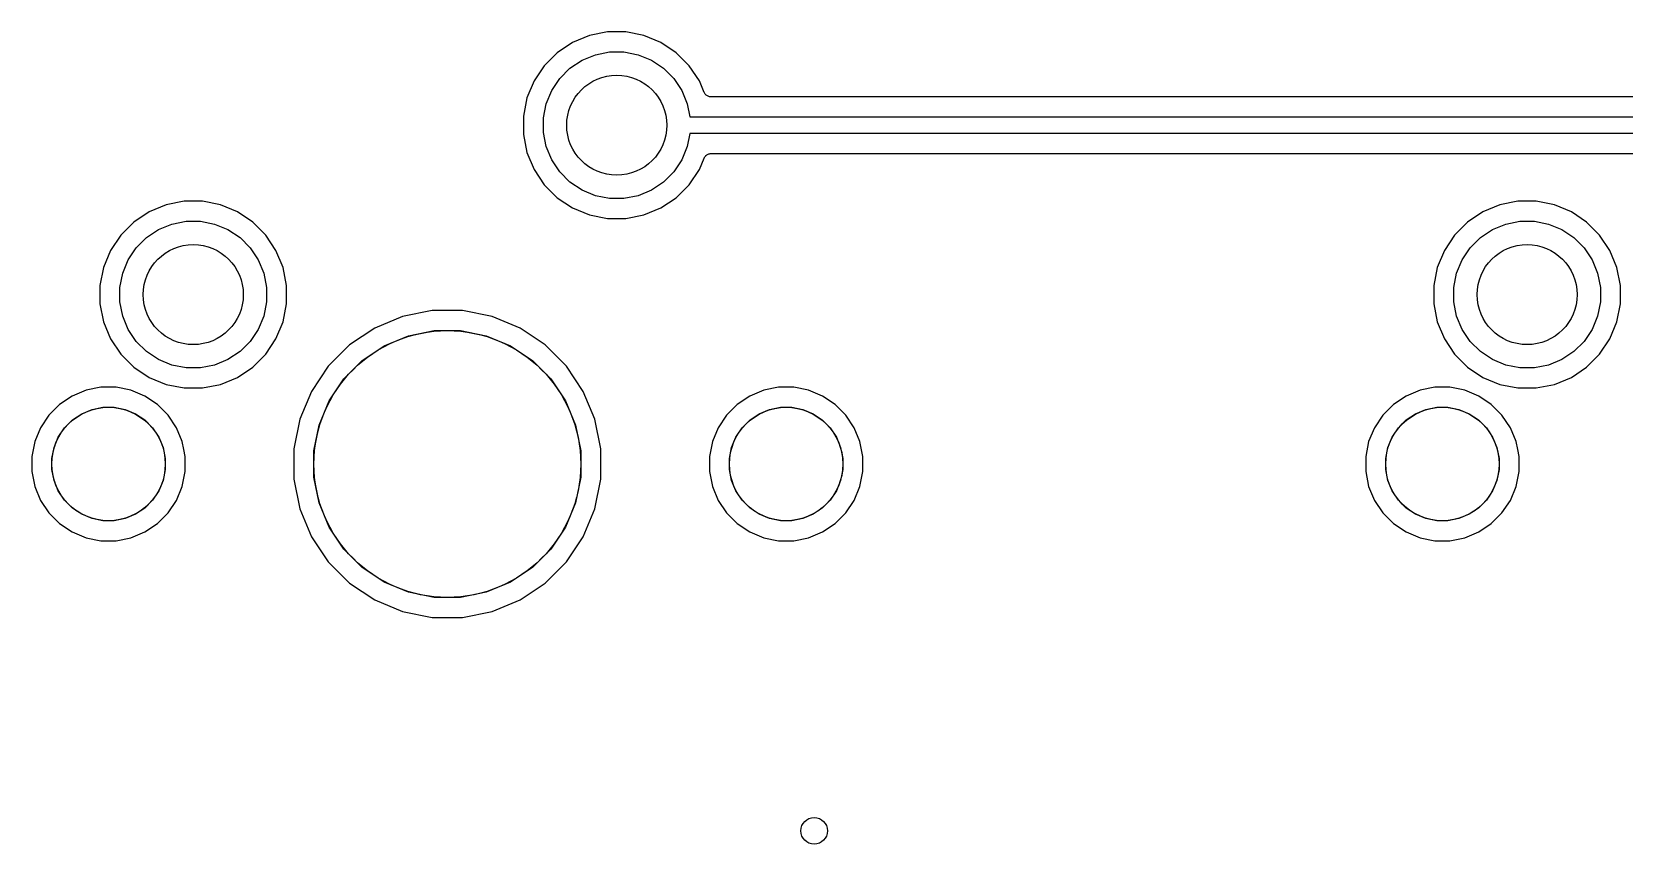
# Model space of a CAD drawing. Extents: x 13 to 148, y -136 to -18.
# Drawn here: x 63.77 to 87.65, y -70.7 to -58.52 of the extents above; entities that cross this region are included whole.
import ezdxf

# ---------------------------------------------------------------- set-up
doc = ezdxf.new("R2010")
doc.units = 0
doc.layers.add('BLACK', color=7, linetype='CONTINUOUS')

msp = doc.modelspace()

# ---------------------------------------------------------------- linework, layer by layer
at = {"layer": 'BLACK', "linetype": 'CONTINUOUS'}
for p, q in [((71.8768, -58.6793), (71.6476, -58.8325)), ((72.1316, -58.5738), (71.8768, -58.6793)), ((72.4021, -58.52), (72.1316, -58.5738)), ((72.6779, -58.52), (72.4021, -58.52)), ((72.9484, -58.5738), (72.6779, -58.52)), ((73.2031, -58.6793), (72.9484, -58.5738)), ((73.4324, -58.8325), (73.2031, -58.6793)), ((71.6476, -58.8325), (71.4526, -59.0276)), ((71.8388, -59.0656), (72.019, -58.9452)), ((72.019, -58.9452), (72.2191, -58.8623)), ((72.2191, -58.8623), (72.4317, -58.82)), ((72.4317, -58.82), (72.6483, -58.82)), ((72.6483, -58.82), (72.8609, -58.8623)), ((72.8609, -58.8623), (73.061, -58.9452)), ((73.061, -58.9452), (73.2412, -59.0656)), ((73.6274, -59.0276), (73.4324, -58.8325)), ((71.4526, -59.0276), (71.2993, -59.2569)), ((71.6856, -59.2188), (71.8388, -59.0656)), ((73.2412, -59.0656), (73.3944, -59.2188)), ((73.7807, -59.2569), (73.6274, -59.0276)), ((71.2993, -59.2569), (71.1938, -59.5116)), ((71.4823, -59.5991), (71.5652, -59.399)), ((71.5652, -59.399), (71.6856, -59.2188)), ((73.3944, -59.2188), (73.5148, -59.399)), ((73.5148, -59.399), (73.5977, -59.5991)), ((73.8512, -59.4271), (73.7807, -59.2569)), ((73.856, -59.4362), (73.8512, -59.4271)), ((73.8608, -59.4452), (73.856, -59.4362)), ((73.8611, -59.4456), (73.8608, -59.4452)), ((73.8613, -59.446), (73.8611, -59.4456)), ((73.8678, -59.454), (73.8613, -59.446)), ((71.1938, -59.5116), (71.14, -59.7821)), ((71.44, -59.8117), (71.4823, -59.5991)), ((73.5977, -59.5991), (73.6367, -59.795)), ((73.8742, -59.462), (73.8678, -59.454)), ((73.8746, -59.4623), (73.8742, -59.462)), ((73.8749, -59.4626), (73.8746, -59.4623)), ((73.8828, -59.4692), (73.8749, -59.4626)), ((73.8907, -59.4758), (73.8828, -59.4692)), ((73.8911, -59.476), (73.8907, -59.4758)), ((73.8915, -59.4763), (73.8911, -59.476)), ((73.9005, -59.4812), (73.8915, -59.4763)), ((73.9095, -59.4861), (73.9005, -59.4812)), ((73.9099, -59.4863), (73.9095, -59.4861)), ((73.9104, -59.4865), (73.9099, -59.4863)), ((73.9201, -59.4895), (73.9104, -59.4865)), ((73.9299, -59.4926), (73.9201, -59.4895)), ((73.9304, -59.4926), (73.9299, -59.4926)), ((73.9309, -59.4928), (73.9304, -59.4926)), ((73.941, -59.4938), (73.9309, -59.4928)), ((73.9513, -59.495), (73.941, -59.4938)), ((73.9522, -59.495), (73.9513, -59.495)), ((73.9523, -59.495), (73.9522, -59.495)), ((73.9522, -59.495), (73.9522, -59.495)), ((73.9528, -59.495), (73.9523, -59.495)), ((91.1272, -59.495), (73.9528, -59.495)), ((71.14, -59.7821), (71.14, -60.0579)), ((71.44, -60.0283), (71.44, -59.8117)), ((73.6367, -59.795), (91.4433, -59.795)), ((71.14, -60.0579), (71.1938, -60.3284)), ((71.4823, -60.2409), (71.44, -60.0283)), ((73.6367, -60.045), (73.5977, -60.2409)), ((91.4433, -60.045), (73.6367, -60.045)), ((71.1938, -60.3284), (71.2993, -60.5831)), ((71.5652, -60.441), (71.4823, -60.2409)), ((73.5977, -60.2409), (73.5148, -60.441)), ((73.8518, -60.4115), (73.8567, -60.4025)), ((73.8567, -60.4025), (73.8616, -60.3935)), ((73.8616, -60.3935), (73.8619, -60.3931)), ((73.8619, -60.3931), (73.8622, -60.3927)), ((73.8622, -60.3927), (73.8687, -60.3849)), ((73.8687, -60.3849), (73.8753, -60.3769)), ((73.8753, -60.3769), (73.8757, -60.3766)), ((73.8757, -60.3766), (73.876, -60.3763)), ((73.876, -60.3763), (73.8839, -60.3699)), ((73.8839, -60.3699), (73.8919, -60.3634)), ((73.8919, -60.3634), (73.8924, -60.3632)), ((73.8924, -60.3632), (73.8927, -60.3629)), ((73.8927, -60.3629), (73.9018, -60.3581)), ((73.9018, -60.3581), (73.9109, -60.3533)), ((73.9109, -60.3533), (73.9113, -60.3532)), ((73.9113, -60.3532), (73.9118, -60.3529)), ((73.9118, -60.3529), (73.9216, -60.3501)), ((73.9216, -60.3501), (73.9314, -60.3471)), ((73.9314, -60.3471), (73.9319, -60.347)), ((73.9319, -60.347), (73.9324, -60.3469)), ((73.9324, -60.3469), (73.9425, -60.346)), ((73.9425, -60.346), (73.9528, -60.345)), ((73.9528, -60.345), (91.1272, -60.345)), ((71.2993, -60.5831), (71.4526, -60.8124)), ((71.6856, -60.6212), (71.5652, -60.441)), ((71.8388, -60.7744), (71.6856, -60.6212)), ((73.3944, -60.6212), (73.2412, -60.7744)), ((73.5148, -60.441), (73.3944, -60.6212)), ((73.6274, -60.8124), (73.7807, -60.5831)), ((73.7807, -60.5831), (73.8512, -60.4129)), ((73.8512, -60.4129), (73.8514, -60.4124)), ((73.8514, -60.4123), (73.8518, -60.4115)), ((73.8514, -60.4124), (73.8514, -60.4123)), ((73.8514, -60.4124), (73.8514, -60.4124)), ((71.4526, -60.8124), (71.6476, -61.0074)), ((72.019, -60.8948), (71.8388, -60.7744)), ((73.2412, -60.7744), (73.061, -60.8948)), ((73.4324, -61.0074), (73.6274, -60.8124)), ((65.7816, -61.1138), (65.5268, -61.2193)), ((66.0521, -61.06), (65.7816, -61.1138)), ((66.3279, -61.06), (66.0521, -61.06)), ((66.5984, -61.1138), (66.3279, -61.06)), ((66.8531, -61.2193), (66.5984, -61.1138)), ((71.6476, -61.0074), (71.8768, -61.1607)), ((72.2191, -60.9777), (72.019, -60.8948)), ((72.4317, -61.02), (72.2191, -60.9777)), ((72.6483, -61.02), (72.4317, -61.02)), ((72.8609, -60.9777), (72.6483, -61.02)), ((73.061, -60.8948), (72.8609, -60.9777)), ((73.2031, -61.1607), (73.4324, -61.0074)), ((85.7816, -61.1138), (85.5268, -61.2193)), ((86.0521, -61.06), (85.7816, -61.1138)), ((86.3279, -61.06), (86.0521, -61.06)), ((86.5984, -61.1138), (86.3279, -61.06)), ((86.8531, -61.2193), (86.5984, -61.1138)), ((65.5268, -61.2193), (65.2976, -61.3725)), ((67.0824, -61.3725), (66.8531, -61.2193)), ((71.8768, -61.1607), (72.1316, -61.2662)), ((72.1316, -61.2662), (72.4021, -61.32)), ((72.4021, -61.32), (72.6779, -61.32)), ((72.6779, -61.32), (72.9484, -61.2662)), ((72.9484, -61.2662), (73.2031, -61.1607)), ((85.5268, -61.2193), (85.2976, -61.3725)), ((87.0824, -61.3725), (86.8531, -61.2193)), ((65.1025, -61.5676), (64.9493, -61.7969)), ((65.2976, -61.3725), (65.1025, -61.5676)), ((65.4888, -61.6056), (65.669, -61.4852)), ((65.669, -61.4852), (65.8691, -61.4023)), ((65.8691, -61.4023), (66.0817, -61.36)), ((66.0817, -61.36), (66.2983, -61.36)), ((66.2983, -61.36), (66.5109, -61.4023)), ((66.5109, -61.4023), (66.711, -61.4852)), ((66.711, -61.4852), (66.8912, -61.6056)), ((67.2775, -61.5676), (67.0824, -61.3725)), ((67.4307, -61.7968), (67.2775, -61.5676)), ((85.1025, -61.5676), (84.9493, -61.7969)), ((85.2976, -61.3725), (85.1025, -61.5676)), ((85.4888, -61.6056), (85.669, -61.4852)), ((85.669, -61.4852), (85.8691, -61.4023)), ((85.8691, -61.4023), (86.0817, -61.36)), ((86.0817, -61.36), (86.2983, -61.36)), ((86.2983, -61.36), (86.5109, -61.4023)), ((86.5109, -61.4023), (86.711, -61.4852)), ((86.711, -61.4852), (86.8912, -61.6056)), ((87.2775, -61.5676), (87.0824, -61.3725)), ((87.4307, -61.7968), (87.2775, -61.5676)), ((64.9493, -61.7969), (64.8438, -62.0516)), ((65.2152, -61.939), (65.3356, -61.7588)), ((65.3356, -61.7588), (65.4888, -61.6056)), ((66.8912, -61.6056), (67.0444, -61.7588)), ((67.0444, -61.7588), (67.1648, -61.939)), ((67.5362, -62.0516), (67.4307, -61.7968)), ((84.9493, -61.7969), (84.8438, -62.0516)), ((85.2152, -61.939), (85.3356, -61.7588)), ((85.3356, -61.7588), (85.4888, -61.6056)), ((86.8912, -61.6056), (87.0444, -61.7588)), ((87.0444, -61.7588), (87.1648, -61.939)), ((87.5362, -62.0516), (87.4307, -61.7968)), ((64.8438, -62.0516), (64.79, -62.3221)), ((65.1323, -62.1391), (65.2152, -61.939)), ((67.1648, -61.939), (67.2477, -62.1391)), ((67.59, -62.3221), (67.5362, -62.0516)), ((84.8438, -62.0516), (84.79, -62.3221)), ((85.1323, -62.1391), (85.2152, -61.939)), ((87.1648, -61.939), (87.2477, -62.1391)), ((87.59, -62.3221), (87.5362, -62.0516)), ((65.09, -62.3517), (65.1323, -62.1391)), ((67.2477, -62.1391), (67.29, -62.3517)), ((85.09, -62.3517), (85.1323, -62.1391)), ((87.2477, -62.1391), (87.29, -62.3517)), ((64.79, -62.3221), (64.79, -62.5979)), ((65.09, -62.5683), (65.09, -62.3517)), ((67.29, -62.3517), (67.29, -62.5683)), ((67.59, -62.5979), (67.59, -62.3221)), ((84.79, -62.3221), (84.79, -62.5979)), ((85.09, -62.5683), (85.09, -62.3517)), ((87.29, -62.3517), (87.29, -62.5683)), ((87.59, -62.5979), (87.59, -62.3221)), ((64.79, -62.5979), (64.8438, -62.8684)), ((65.1323, -62.7809), (65.09, -62.5683)), ((65.2152, -62.981), (65.1323, -62.7809)), ((67.2477, -62.7809), (67.1648, -62.981)), ((67.29, -62.5683), (67.2477, -62.7809)), ((67.5362, -62.8684), (67.59, -62.5979)), ((69.3291, -62.7884), (68.9105, -62.9618)), ((69.7735, -62.7), (69.3291, -62.7884)), ((70.2265, -62.7), (69.7735, -62.7)), ((70.6709, -62.7884), (70.2265, -62.7)), ((71.0895, -62.9618), (70.6709, -62.7884)), ((84.79, -62.5979), (84.8438, -62.8684)), ((85.1323, -62.7809), (85.09, -62.5683)), ((85.2152, -62.981), (85.1323, -62.7809)), ((87.2477, -62.7809), (87.1648, -62.981)), ((87.29, -62.5683), (87.2477, -62.7809)), ((87.5362, -62.8684), (87.59, -62.5979)), ((64.8438, -62.8684), (64.9493, -63.1231)), ((65.3356, -63.1612), (65.2152, -62.981)), ((67.1648, -62.981), (67.0444, -63.1612)), ((67.4307, -63.1231), (67.5362, -62.8684)), ((68.9105, -62.9618), (68.5338, -63.2135)), ((69.4166, -63.0769), (69.803, -63)), ((69.803, -63), (70.197, -63)), ((70.197, -63), (70.5834, -63.0769)), ((71.4662, -63.2135), (71.0895, -62.9618)), ((84.8438, -62.8684), (84.9493, -63.1231)), ((85.3356, -63.1612), (85.2152, -62.981)), ((87.1648, -62.981), (87.0444, -63.1612)), ((87.4307, -63.1231), (87.5362, -62.8684)), ((64.9493, -63.1231), (65.1025, -63.3524)), ((65.4888, -63.3144), (65.3356, -63.1612)), ((67.0444, -63.1612), (66.8912, -63.3144)), ((67.2775, -63.3524), (67.4307, -63.1231)), ((68.5338, -63.2135), (68.2135, -63.5338)), ((68.7251, -63.4465), (69.0526, -63.2276)), ((69.0526, -63.2276), (69.4166, -63.0769)), ((70.5834, -63.0769), (70.9474, -63.2276)), ((70.9474, -63.2276), (71.2749, -63.4465)), ((71.7865, -63.5338), (71.4662, -63.2135)), ((84.9493, -63.1231), (85.1025, -63.3524)), ((85.4888, -63.3144), (85.3356, -63.1612)), ((87.0444, -63.1612), (86.8912, -63.3144)), ((87.2775, -63.3524), (87.4307, -63.1231)), ((65.1025, -63.3524), (65.2976, -63.5474)), ((65.669, -63.4348), (65.4888, -63.3144)), ((65.8691, -63.5177), (65.669, -63.4348)), ((66.711, -63.4348), (66.5109, -63.5177)), ((66.8912, -63.3144), (66.711, -63.4348)), ((67.0824, -63.5474), (67.2775, -63.3524)), ((68.4465, -63.7251), (68.7251, -63.4465)), ((71.2749, -63.4465), (71.5535, -63.7251)), ((85.1025, -63.3524), (85.2976, -63.5474)), ((85.669, -63.4348), (85.4888, -63.3144)), ((85.8691, -63.5177), (85.669, -63.4348)), ((86.711, -63.4348), (86.5109, -63.5177)), ((86.8912, -63.3144), (86.711, -63.4348)), ((87.0824, -63.5474), (87.2775, -63.3524)), ((65.2976, -63.5474), (65.5268, -63.7007)), ((65.5268, -63.7007), (65.7816, -63.8062)), ((66.0817, -63.56), (65.8691, -63.5177)), ((66.2983, -63.56), (66.0817, -63.56)), ((66.5109, -63.5177), (66.2983, -63.56)), ((66.5984, -63.8062), (66.8531, -63.7007)), ((66.8531, -63.7007), (67.0824, -63.5474)), ((68.2135, -63.5338), (67.9618, -63.9105)), ((68.2276, -64.0526), (68.4465, -63.7251)), ((71.5535, -63.7251), (71.7724, -64.0526)), ((72.0382, -63.9105), (71.7865, -63.5338)), ((85.2976, -63.5474), (85.5268, -63.7007)), ((85.5268, -63.7007), (85.7816, -63.8062)), ((86.0817, -63.56), (85.8691, -63.5177)), ((86.2983, -63.56), (86.0817, -63.56)), ((86.5109, -63.5177), (86.2983, -63.56)), ((86.5984, -63.8062), (86.8531, -63.7007)), ((86.8531, -63.7007), (87.0824, -63.5474)), ((64.3753, -63.9809), (64.1869, -64.1067)), ((64.5846, -63.8942), (64.3753, -63.9809)), ((64.8067, -63.85), (64.5846, -63.8942)), ((65.0333, -63.85), (64.8067, -63.85)), ((65.2554, -63.8942), (65.0333, -63.85)), ((65.4647, -63.9809), (65.2554, -63.8942)), ((65.6531, -64.1067), (65.4647, -63.9809)), ((65.7816, -63.8062), (66.0521, -63.86)), ((66.0521, -63.86), (66.3279, -63.86)), ((66.3279, -63.86), (66.5984, -63.8062)), ((67.9618, -63.9105), (67.7884, -64.3291)), ((72.2116, -64.3291), (72.0382, -63.9105)), ((74.5353, -63.9809), (74.3469, -64.1067)), ((74.7446, -63.8942), (74.5353, -63.9809)), ((74.9667, -63.85), (74.7446, -63.8942)), ((75.1933, -63.85), (74.9667, -63.85)), ((75.4154, -63.8942), (75.1933, -63.85)), ((75.6247, -63.9809), (75.4154, -63.8942)), ((75.8131, -64.1067), (75.6247, -63.9809)), ((84.3753, -63.9809), (84.1869, -64.1067)), ((84.5846, -63.8942), (84.3753, -63.9809)), ((84.8067, -63.85), (84.5846, -63.8942)), ((85.0333, -63.85), (84.8067, -63.85)), ((85.2554, -63.8942), (85.0333, -63.85)), ((85.4647, -63.9809), (85.2554, -63.8942)), ((85.6531, -64.1067), (85.4647, -63.9809)), ((85.7816, -63.8062), (86.0521, -63.86)), ((86.0521, -63.86), (86.3279, -63.86)), ((86.3279, -63.86), (86.5984, -63.8062)), ((64.1869, -64.1067), (64.0267, -64.2669)), ((64.5174, -64.2467), (64.6721, -64.1827)), ((64.6721, -64.1827), (64.8363, -64.15)), ((64.8363, -64.15), (65.0037, -64.15)), ((65.0037, -64.15), (65.1679, -64.1827)), ((65.1679, -64.1827), (65.3226, -64.2467)), ((65.8133, -64.2669), (65.6531, -64.1067)), ((68.0769, -64.4166), (68.2276, -64.0526)), ((71.7724, -64.0526), (71.9231, -64.4166)), ((74.3469, -64.1067), (74.1867, -64.2669)), ((74.6774, -64.2467), (74.8321, -64.1827)), ((74.8321, -64.1827), (74.9963, -64.15)), ((74.9963, -64.15), (75.1637, -64.15)), ((75.1637, -64.15), (75.3279, -64.1827)), ((75.3279, -64.1827), (75.4826, -64.2467)), ((75.9733, -64.2669), (75.8131, -64.1067)), ((84.1869, -64.1067), (84.0267, -64.2669)), ((84.5174, -64.2467), (84.6721, -64.1827)), ((84.6721, -64.1827), (84.8363, -64.15)), ((84.8363, -64.15), (85.0037, -64.15)), ((85.0037, -64.15), (85.1679, -64.1827)), ((85.1679, -64.1827), (85.3226, -64.2467)), ((85.8133, -64.2669), (85.6531, -64.1067)), ((63.9009, -64.4553), (63.8142, -64.6646)), ((64.0267, -64.2669), (63.9009, -64.4553)), ((64.1667, -64.5974), (64.2598, -64.4582)), ((64.2598, -64.4582), (64.3782, -64.3398)), ((64.3782, -64.3398), (64.5174, -64.2467)), ((65.3226, -64.2467), (65.4618, -64.3398)), ((65.4618, -64.3398), (65.5802, -64.4582)), ((65.5802, -64.4582), (65.6733, -64.5974)), ((65.9391, -64.4553), (65.8133, -64.2669)), ((66.0258, -64.6646), (65.9391, -64.4553)), ((67.7884, -64.3291), (67.7, -64.7735)), ((68, -64.803), (68.0769, -64.4166)), ((71.9231, -64.4166), (72, -64.803)), ((72.3, -64.7735), (72.2116, -64.3291)), ((74.0609, -64.4553), (73.9742, -64.6646)), ((74.1867, -64.2669), (74.0609, -64.4553)), ((74.3267, -64.5974), (74.4198, -64.4582)), ((74.4198, -64.4582), (74.5382, -64.3398)), ((74.5382, -64.3398), (74.6774, -64.2467)), ((75.4826, -64.2467), (75.6218, -64.3398)), ((75.6218, -64.3398), (75.7402, -64.4582)), ((75.7402, -64.4582), (75.8333, -64.5974)), ((76.0991, -64.4553), (75.9733, -64.2669)), ((76.1858, -64.6646), (76.0991, -64.4553)), ((83.9009, -64.4553), (83.8142, -64.6646)), ((84.0267, -64.2669), (83.9009, -64.4553)), ((84.1667, -64.5974), (84.2598, -64.4582)), ((84.2598, -64.4582), (84.3782, -64.3398)), ((84.3782, -64.3398), (84.5174, -64.2467)), ((85.3226, -64.2467), (85.4618, -64.3398)), ((85.4618, -64.3398), (85.5802, -64.4582)), ((85.5802, -64.4582), (85.6733, -64.5974)), ((85.9391, -64.4553), (85.8133, -64.2669)), ((86.0258, -64.6646), (85.9391, -64.4553)), ((63.8142, -64.6646), (63.77, -64.8867)), ((64.1027, -64.7521), (64.1667, -64.5974)), ((65.6733, -64.5974), (65.7373, -64.7521)), ((66.0495, -64.7839), (66.0258, -64.6646)), ((73.9742, -64.6646), (73.93, -64.8867)), ((74.2627, -64.7521), (74.3267, -64.5974)), ((75.8333, -64.5974), (75.8973, -64.7521)), ((76.23, -64.8867), (76.1858, -64.6646)), ((83.8142, -64.6646), (83.77, -64.8867)), ((84.1027, -64.7521), (84.1667, -64.5974)), ((85.6733, -64.5974), (85.7373, -64.7521)), ((86.0495, -64.7839), (86.0258, -64.6646)), ((63.77, -64.8867), (63.77, -65.1133)), ((64.07, -64.9163), (64.1027, -64.7521)), ((64.07, -65.0837), (64.07, -64.9163)), ((65.7373, -64.7521), (65.77, -64.9163)), ((65.77, -64.9163), (65.77, -65.0837)), ((66.0496, -64.7841), (66.0495, -64.7839)), ((66.07, -64.8867), (66.0496, -64.7841)), ((66.07, -65.1133), (66.07, -64.8867)), ((67.7, -64.7735), (67.7, -65.2265)), ((68, -65.197), (68, -64.803)), ((72, -64.803), (72, -65.197)), ((72.3, -65.2265), (72.3, -64.7735)), ((73.93, -64.8867), (73.93, -65.1133)), ((74.23, -64.9163), (74.2627, -64.7521)), ((74.23, -65.0837), (74.23, -64.9163)), ((75.8973, -64.7521), (75.93, -64.9163)), ((75.93, -64.9163), (75.93, -65.0837)), ((76.23, -65.1133), (76.23, -64.8867)), ((83.77, -64.8867), (83.77, -65.1133)), ((84.07, -64.9163), (84.1027, -64.7521)), ((84.07, -65.0837), (84.07, -64.9163)), ((85.7373, -64.7521), (85.77, -64.9163)), ((85.77, -64.9163), (85.77, -65.0837)), ((86.0496, -64.7841), (86.0495, -64.7839)), ((86.07, -64.8867), (86.0496, -64.7841)), ((86.07, -65.1133), (86.07, -64.8867)), ((63.77, -65.1133), (63.8142, -65.3354)), ((64.1027, -65.2479), (64.07, -65.0837)), ((65.77, -65.0837), (65.7373, -65.2479)), ((66.0258, -65.3354), (66.07, -65.1133)), ((73.93, -65.1133), (73.9742, -65.3354)), ((74.2627, -65.2479), (74.23, -65.0837)), ((75.93, -65.0837), (75.8973, -65.2479)), ((76.1858, -65.3354), (76.23, -65.1133)), ((83.77, -65.1133), (83.8142, -65.3354)), ((84.1027, -65.2479), (84.07, -65.0837)), ((85.77, -65.0837), (85.7373, -65.2479)), ((86.0258, -65.3354), (86.07, -65.1133)), ((63.8142, -65.3354), (63.9009, -65.5447)), ((64.1667, -65.4026), (64.1027, -65.2479)), ((64.2598, -65.5418), (64.1667, -65.4026)), ((65.6733, -65.4026), (65.5802, -65.5418)), ((65.7373, -65.2479), (65.6733, -65.4026)), ((65.9391, -65.5447), (66.0258, -65.3354)), ((67.7, -65.2265), (67.7884, -65.6709)), ((68.0769, -65.5834), (68, -65.197)), ((72, -65.197), (71.9231, -65.5834)), ((72.2116, -65.6709), (72.3, -65.2265)), ((73.9742, -65.3354), (74.0609, -65.5447)), ((74.3267, -65.4026), (74.2627, -65.2479)), ((74.4198, -65.5418), (74.3267, -65.4026)), ((75.8333, -65.4026), (75.7402, -65.5418)), ((75.8973, -65.2479), (75.8333, -65.4026)), ((76.0991, -65.5447), (76.1858, -65.3354)), ((83.8142, -65.3354), (83.9009, -65.5447)), ((84.1667, -65.4026), (84.1027, -65.2479)), ((84.2598, -65.5418), (84.1667, -65.4026)), ((85.6733, -65.4026), (85.5802, -65.5418)), ((85.7373, -65.2479), (85.6733, -65.4026)), ((85.9391, -65.5447), (86.0258, -65.3354)), ((63.9009, -65.5447), (64.0267, -65.7331)), ((64.3782, -65.6602), (64.2598, -65.5418)), ((65.5802, -65.5418), (65.4618, -65.6602)), ((65.8133, -65.7331), (65.9391, -65.5447)), ((68.2276, -65.9474), (68.0769, -65.5834)), ((71.9231, -65.5834), (71.7724, -65.9474)), ((74.0609, -65.5447), (74.1867, -65.7331)), ((74.5382, -65.6602), (74.4198, -65.5418)), ((75.7402, -65.5418), (75.6218, -65.6602)), ((75.9733, -65.7331), (76.0991, -65.5447)), ((83.9009, -65.5447), (84.0267, -65.7331)), ((84.3782, -65.6602), (84.2598, -65.5418)), ((85.5802, -65.5418), (85.4618, -65.6602)), ((85.8133, -65.7331), (85.9391, -65.5447)), ((64.0267, -65.7331), (64.1869, -65.8933)), ((64.1869, -65.8933), (64.3753, -66.0191)), ((64.5174, -65.7533), (64.3782, -65.6602)), ((64.6721, -65.8173), (64.5174, -65.7533)), ((64.8363, -65.85), (64.6721, -65.8173)), ((65.0037, -65.85), (64.8363, -65.85)), ((65.1679, -65.8173), (65.0037, -65.85)), ((65.3226, -65.7533), (65.1679, -65.8173)), ((65.4618, -65.6602), (65.3226, -65.7533)), ((65.4647, -66.0191), (65.6531, -65.8933)), ((65.6531, -65.8933), (65.8133, -65.7331)), ((67.7884, -65.6709), (67.9618, -66.0895)), ((72.0382, -66.0895), (72.2116, -65.6709)), ((74.1867, -65.7331), (74.3469, -65.8933)), ((74.3469, -65.8933), (74.5353, -66.0191)), ((74.6774, -65.7533), (74.5382, -65.6602)), ((74.8321, -65.8173), (74.6774, -65.7533)), ((74.9963, -65.85), (74.8321, -65.8173)), ((75.1637, -65.85), (74.9963, -65.85)), ((75.3279, -65.8173), (75.1637, -65.85)), ((75.4826, -65.7533), (75.3279, -65.8173)), ((75.6218, -65.6602), (75.4826, -65.7533)), ((75.6247, -66.0191), (75.8131, -65.8933)), ((75.8131, -65.8933), (75.9733, -65.7331)), ((84.0267, -65.7331), (84.1869, -65.8933)), ((84.1869, -65.8933), (84.3753, -66.0191)), ((84.5174, -65.7533), (84.3782, -65.6602)), ((84.6721, -65.8173), (84.5174, -65.7533)), ((84.8363, -65.85), (84.6721, -65.8173)), ((85.0037, -65.85), (84.8363, -65.85)), ((85.1679, -65.8173), (85.0037, -65.85)), ((85.3226, -65.7533), (85.1679, -65.8173)), ((85.4618, -65.6602), (85.3226, -65.7533)), ((85.4647, -66.0191), (85.6531, -65.8933)), ((85.6531, -65.8933), (85.8133, -65.7331)), ((64.3753, -66.0191), (64.5846, -66.1058)), ((64.5846, -66.1058), (64.8067, -66.15)), ((65.0333, -66.15), (65.2554, -66.1058)), ((65.2554, -66.1058), (65.4647, -66.0191)), ((67.9618, -66.0895), (68.2135, -66.4662)), ((68.4465, -66.2749), (68.2276, -65.9474)), ((71.7724, -65.9474), (71.5535, -66.2749)), ((71.7865, -66.4662), (72.0382, -66.0895)), ((74.5353, -66.0191), (74.7446, -66.1058)), ((74.7446, -66.1058), (74.9667, -66.15)), ((75.1933, -66.15), (75.4154, -66.1058)), ((75.4154, -66.1058), (75.6247, -66.0191)), ((84.3753, -66.0191), (84.5846, -66.1058)), ((84.5846, -66.1058), (84.8067, -66.15)), ((85.0333, -66.15), (85.2554, -66.1058)), ((85.2554, -66.1058), (85.4647, -66.0191)), ((64.8067, -66.15), (65.0333, -66.15)), ((68.7251, -66.5535), (68.4465, -66.2749)), ((71.5535, -66.2749), (71.2749, -66.5535)), ((74.9667, -66.15), (75.1933, -66.15)), ((84.8067, -66.15), (85.0333, -66.15)), ((68.2135, -66.4662), (68.5338, -66.7865)), ((69.0526, -66.7724), (68.7251, -66.5535)), ((71.2749, -66.5535), (70.9474, -66.7724)), ((71.4662, -66.7865), (71.7865, -66.4662)), ((68.5338, -66.7865), (68.9105, -67.0382)), ((69.4166, -66.9231), (69.0526, -66.7724)), ((70.9474, -66.7724), (70.5834, -66.9231)), ((71.0895, -67.0382), (71.4662, -66.7865)), ((68.9105, -67.0382), (69.3291, -67.2116)), ((69.803, -67), (69.4166, -66.9231)), ((70.197, -67), (69.803, -67)), ((70.5834, -66.9231), (70.197, -67)), ((70.6709, -67.2116), (71.0895, -67.0382)), ((69.3291, -67.2116), (69.7735, -67.3)), ((69.7735, -67.3), (70.2265, -67.3)), ((70.2265, -67.3), (70.6709, -67.2116))]:
    msp.add_line(p, q, dxfattribs=at)
at = {"layer": 'BLACK'}
for centre, radius in [((72.54, -59.92), 0.75), ((72.54, -59.92), 0.75), ((66.19, -62.46), 0.75), ((66.19, -62.46), 0.75), ((86.19, -62.46), 0.75), ((86.19, -62.46), 0.75), ((70, -65), 2), ((70, -65), 2), ((64.92, -65), 0.85), ((64.92, -65), 0.85), ((75.08, -65), 0.85), ((75.08, -65), 0.85), ((84.92, -65), 0.85), ((84.92, -65), 0.85), ((75.5, -70.5), 0.2)]:
    msp.add_circle(centre, radius, dxfattribs=at)

doc.saveas('drawing.dxf')
